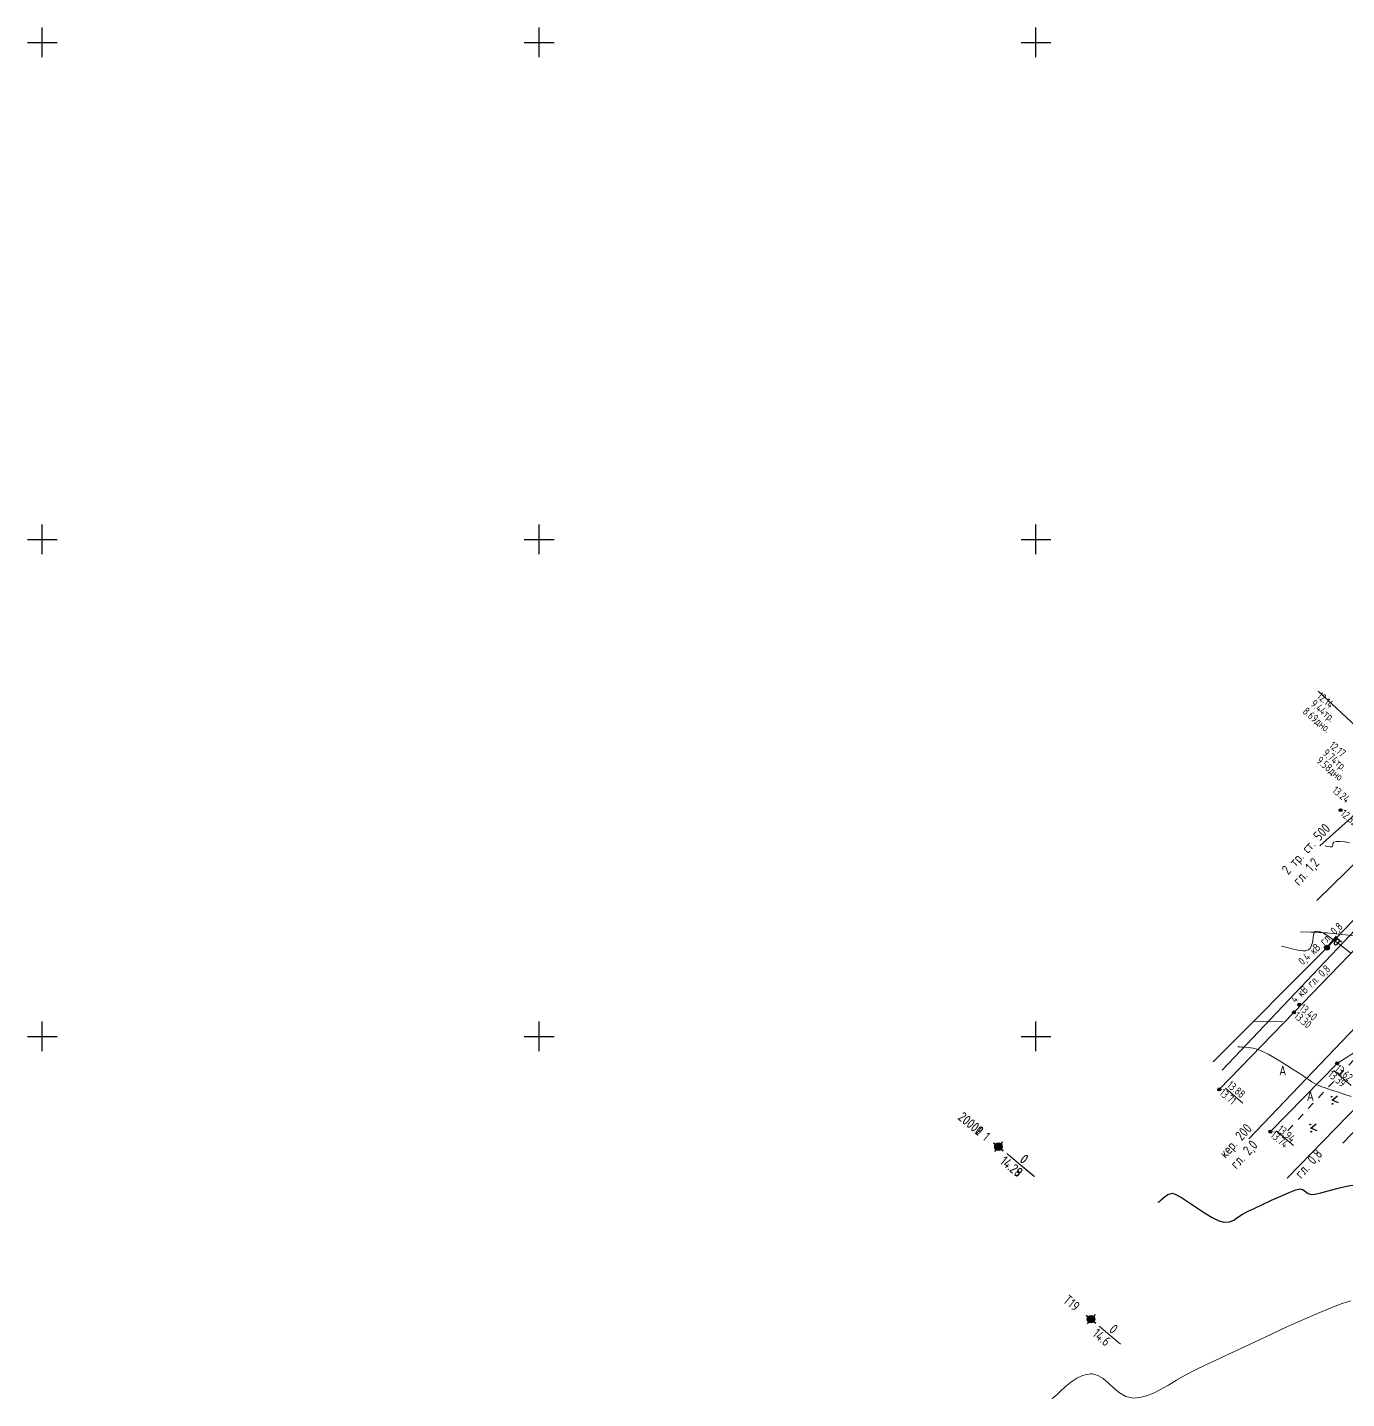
# Model space of a CAD drawing. Header units: metres. Extents: x 2491 to 4492, y 1184 to 2058.
# Drawn here: x 2490.5 to 2623.3, y 1919.8 to 2057.8 of the extents above; entities that cross this region are included whole.
import ezdxf

# ---------------------------------------------------------------- set-up
doc = ezdxf.new("R2010")
doc.units = ezdxf.units.M
doc.linetypes.add('g5_01_5x1_5', pattern=[1.5, 0.75, -0.75])
for name, color, linetype, transparency in [('01_Геодезические пункты', 7, 'Continuous', 0.6), ('02_Сетка', 7, 'Continuous', 0.6), ('07_Объекты электропередачи', 7, 'Continuous', 0.6), ('10_Границы покрытий и угодий', 7, 'Continuous', 0.6), ('13_Растительность', 7, 'Continuous', 0.6), ('19_Горизонтали', 7, 'Continuous', 0.6), ('30_Канализация', 7, 'Continuous', 0.6), ('31_Водопровод', 7, 'Continuous', 0.6), ('32_Теплосеть', 7, 'Continuous', 0.6), ('35_Телефон', 7, 'Continuous', 0.6), ('37_Кабель низкого напряжения', 7, 'Continuous', 0.6), ('38_Кабели высокого напряжения', 7, 'Continuous', 0.6), ('61_Отметки высоты поверхности', 7, 'Continuous', 0.6)]:
    doc.layers.add(name, color=color, linetype=linetype, transparency=transparency)
doc.layers.add('Сети_Горизонтали.Вспомогательные', color=1, linetype='Continuous', lineweight=9)
doc.layers.add('Сети_Горизонтали.Основные', color=1, linetype='Continuous', lineweight=30)
doc.styles.add('LIKE11', font='GOST_0.TTF')
doc.styles.add('LIKE17', font='GOST_0.TTF')
doc.styles.add('LIKE32', font='GOST_0.TTF')
doc.styles.add('LIKE36', font='GOST_0.TTF')
doc.styles.add('Line_GUGK', font='GOST_0.TTF')
doc.linetypes.add('g5_119_1', pattern='A,4,-1,[31,GUGK_2005.shx,S=0.1,R=0,X=0,Y=0],0.35,[31,GUGK_2005.shx,S=0.08,R=0,X=0,Y=0],3.3,[31,GUGK_2005.shx,S=0.08,R=180,X=0,Y=0],0.35,[31,GUGK_2005.shx,S=0.1,R=180,X=0,Y=0],-1', length=10)
doc.linetypes.add('g5_119_3', pattern='A,4,-1,[31,GUGK_2005.shx,S=0.1,R=0,X=0,Y=0],4,[31,GUGK_2005.shx,S=0.1,R=180,X=0,Y=0],-1', length=10)
doc.linetypes.add('g5_122_kl', pattern='A,1,-1,1.5,-0.4,["Кл",Line_GUGK,S=1,R=0,X=0,Y=-0.5],-2.4,1.5,-1,4,-1,4,-1,3', length=21.8)
doc.linetypes.add('g5_122_t', pattern='A,1,-1,1.5,-0.4,["Т",Line_GUGK,S=1,R=0,X=0,Y=-0.5],-1.5,1.5,-1,4,-1,4,-1,3', length=20.9)
doc.linetypes.add('g5_122_v', pattern='A,1,-1,1.5,-0.4,["В",Line_GUGK,S=1,R=0,X=0,Y=-0.5],-1.5,1.5,-1,4,-1,4,-1,3', length=20.9)
doc.linetypes.add('g5_133_t', pattern='A,2,[27,GUGK_2005.shx,S=0.4,R=0,X=0,Y=0],2,-1,2,[27,GUGK_2005.shx,S=0.4,R=0,X=0,Y=0],2,-1,2,[27,GUGK_2005.shx,S=0.4,R=0,X=0,Y=0],2,-0.1,["V",Line_GUGK,S=1,R=0,X=0,Y=-0.5],-1', length=15.1)

# ---------------------------------------------------------------- blocks, each defined once
blk = doc.blocks.new('g5_416')
at = {"color": 0}
blk.add_lwpolyline([(0.36, 0.6), (0, 0), (-0.36, 0.6)], dxfattribs=at)
for centre in [(-0.36, 0), (0.36, 0)]:
    blk.add_circle(centre, 0.0375, dxfattribs=at)
blk = doc.blocks.new('g5_005_1')
h = blk.add_hatch(color=255)
edge = h.paths.add_edge_path()
edge.add_arc((0, 0), 0.338, 0, 360)
edge = h.paths.add_edge_path(flags=16)
edge.add_arc((0, 0), 0.1, 0, 360)
at = {"color": 0}
for p, q in [((-0.625, 0), (-0.375, 0)), ((0, 0.625), (0, 0.375)), ((0.375, 0), (0.625, 0)), ((0, -0.375), (0, -0.625))]:
    blk.add_line(p, q, dxfattribs=at)
for radius in [0.375, 0.0625]:
    blk.add_circle((0, 0), radius, dxfattribs=at)
blk = doc.blocks.new('g5_330')
blk.add_hatch(color=0).paths.add_polyline_path([(0.15, 0, 1), (-0.15, 0, 1)])
at = {"color": 0}
blk.add_circle((0, 0), 0.15, dxfattribs=at)
blk = doc.blocks.new('g5_110_1c')
h = blk.add_hatch(color=255)
edge = h.paths.add_edge_path()
edge.add_arc((0, 0), 0.212, 0, 360)
edge = h.paths.add_edge_path(flags=16)
edge.add_arc((0, 0), 0.0975, 0, 360)
h = blk.add_hatch(color=0)
edge = h.paths.add_edge_path()
edge.add_arc((0, 0), 0.06, 0, 360)
at = {"color": 0}
for p, q in [((0, 0.25), (0, 1.5)), ((0, 1.38), (0.75, 1.38))]:
    blk.add_line(p, q, dxfattribs=at)
blk.add_lwpolyline([(0.2, 1.38), (0.2, 0.93, 1.040016), (0.55, 0.93), (0.55, 1.38)], format="xyb", dxfattribs=at)
for radius in [0.25, 0.06]:
    blk.add_circle((0, 0), radius, dxfattribs=at)
blk = doc.blocks.new('g5_012')
at = {"color": 92}
for points in [[(0, -1.5), (0, 1.5)], [(-1.5, 0), (1.5, 0)]]:
    blk.add_lwpolyline(points, dxfattribs=at)

msp = doc.modelspace()

# ---------------------------------------------------------------- linework, layer by layer
at = {"layer": '01_Геодезические пункты', "color": 7, "lineweight": 20, "flags": 128}
for points in [[(2591.86, 1942.16), (2589.09, 1944.47)], [(2591.86, 1942.16), (2589.09, 1944.47)], [(2591.87, 1942.17), (2589.1, 1944.47)], [(2591.87, 1942.17), (2589.1, 1944.47)], [(2600.55, 1925.31), (2598.4, 1927.11)]]:
    msp.add_lwpolyline(points, dxfattribs=at)
at = {"layer": '10_Границы покрытий и угодий', "color": 7, "linetype": 'Continuous', "lineweight": 20, "flags": 128}
for points in [[(2633.71, 1987.83), (2635.75, 1985.6), (2637, 1982.63), (2636.71, 1979.06), (2635.6, 1976.85), (2627.17, 1968.18), (2617.99, 1958.67), (2610.48, 1950.92)], [(2615.63, 1946.68), (2622.34, 1953.55), (2624.87, 1955.16), (2629.04, 1955.5), (2633.09, 1954.25), (2641.38, 1947.3), (2652.3, 1938.13), (2655.45, 1935.41), (2656.77, 1932.7), (2656.06, 1927.77), (2655.08, 1925.44)]]:
    msp.add_lwpolyline(points, dxfattribs=at)
at = {"layer": '10_Границы покрытий и угодий', "color": 7, "linetype": 'g5_01_5x1_5', "lineweight": 20, "flags": 128}
msp.add_lwpolyline([(2625.06, 1955.02), (2617.13, 1946.53)], dxfattribs=at)
at = {"layer": '19_Горизонтали', "color": 32, "linetype": 'Continuous', "lineweight": 20, "elevation": 13, "flags": 128}
msp.add_lwpolyline([(2625.13, 1966.29), (2621.86, 1966.62, 0.021165), (2619.7, 1966.76), (2618.62, 1966.78)], format="xyb", dxfattribs=at)
at = {"layer": '19_Горизонтали', "color": 32, "linetype": 'Continuous', "lineweight": 20, "elevation": 13.5, "flags": 128}
msp.add_lwpolyline([(2616.88, 1957.76), (2613.9, 1957.81)], dxfattribs=at)
at = {"layer": '30_Канализация', "color": 42, "linetype": 'g5_122_kl', "lineweight": 30, "flags": 128}
msp.add_lwpolyline([(2613.44, 1945.96), (2646.69, 1980.72)], dxfattribs=at)
at = {"layer": '31_Водопровод', "color": 94, "linetype": 'g5_122_v', "lineweight": 30, "flags": 128}
for points in [[(2620.28, 1969.94), (2647.12, 1996.15), (2659.89, 2009.11)], [(2622.9, 1945.53), (2666.71, 1990.93)]]:
    msp.add_lwpolyline(points, dxfattribs=at)
at = {"layer": '32_Теплосеть', "color": 5, "linetype": 'g5_122_t', "lineweight": 30, "flags": 128}
for points in [[(2620.59, 1975.42), (2626.65, 1980.83), (2651.73, 2005.43)], [(2620.44, 1990.98), (2628.94, 1983.07)]]:
    msp.add_lwpolyline(points, dxfattribs=at)
at = {"layer": '35_Телефон', "color": 6, "linetype": 'g5_133_t', "lineweight": 20, "flags": 128}
msp.add_lwpolyline([(2646.75, 1992.49), (2656.05, 1981.81), (2617.32, 1942.01)], dxfattribs=at)
at = {"layer": '37_Кабель низкого напряжения', "color": 1, "linetype": 'g5_119_3', "lineweight": 20, "flags": 128}
msp.add_lwpolyline([(2609.87, 1953.7), (2621.32, 1965.19), (2645.38, 1990.23), (2665.23, 2009.86), (2666.9, 2011.35)], dxfattribs=at)
at = {"layer": '38_Кабели высокого напряжения', "color": 1, "linetype": 'g5_119_1', "lineweight": 20, "flags": 128}
msp.add_lwpolyline([(2610.76, 1952.88), (2640.69, 1984.42), (2667.1, 2010.6)], dxfattribs=at)
at = {"layer": '61_Отметки высоты поверхности', "color": 7, "linetype": 'Continuous', "lineweight": 5, "flags": 128}
for points in [[(2621.99, 1952.82), (2623.74, 1951.33)], [(2611.1, 1951.04), (2612.85, 1949.54)], [(2616.19, 1946.77), (2617.93, 1945.28)]]:
    msp.add_lwpolyline(points, dxfattribs=at)
at = {"layer": 'Сети_Горизонтали.Вспомогательные', "color": 42, "linetype": 'Continuous', "lineweight": 9, "flags": 128}
for points, elevation in [([(2621.13, 1975.44), (2621.16, 1975.43), (2621.24, 1975.41), (2621.4, 1975.37), (2621.62, 1975.32), (2621.83, 1975.34), (2621.91, 1975.48), (2621.92, 1975.67), (2622, 1975.81), (2622.23, 1975.87), (2622.64, 1975.88), (2623.12, 1975.84), (2623.57, 1975.74)], 12.5), ([(2616.74, 1965.33), (2616.82, 1965.32), (2616.99, 1965.28), (2617.31, 1965.2), (2617.78, 1965.07), (2618.42, 1964.92), (2618.89, 1964.86), (2619.19, 1964.88), (2619.36, 1964.92), (2619.44, 1964.96), (2619.5, 1965.01), (2619.61, 1965.12), (2619.74, 1965.35), (2619.85, 1965.71), (2619.92, 1966.17), (2619.97, 1966.49), (2620.01, 1966.67), (2620.05, 1966.75), (2620.08, 1966.77), (2620.12, 1966.8), (2620.2, 1966.83), (2620.33, 1966.85), (2620.52, 1966.82), (2620.78, 1966.74), (2621.01, 1966.61), (2621.4, 1966.37), (2621.9, 1966.02), (2622.47, 1965.6), (2623.08, 1965.14), (2623.68, 1964.66)], 13), ([(2612.35, 1955.22), (2612.41, 1955.22), (2612.53, 1955.2), (2612.72, 1955.19), (2613.02, 1955.18), (2613.43, 1955.15), (2613.89, 1955.08), (2614.38, 1954.94), (2614.82, 1954.75), (2615.39, 1954.46), (2616.02, 1954.09), (2616.69, 1953.69), (2617.33, 1953.3), (2617.9, 1952.94), (2618.35, 1952.66), (2618.79, 1952.38), (2619.14, 1952.13), (2619.45, 1951.91), (2619.8, 1951.68), (2620.27, 1951.43), (2620.73, 1951.23), (2621.23, 1951.04), (2621.77, 1950.86), (2622.36, 1950.67), (2623.01, 1950.46), (2623.74, 1950.2)], 13.5), ([(2593.64, 1919.83), (2593.72, 1919.88), (2593.87, 1919.99), (2594.12, 1920.21), (2594.48, 1920.55), (2594.98, 1921.02), (2595.53, 1921.48), (2596.14, 1921.89), (2596.66, 1922.13), (2597.08, 1922.25), (2597.37, 1922.29), (2597.52, 1922.3), (2597.67, 1922.3), (2597.95, 1922.26), (2598.33, 1922.13), (2598.8, 1921.85), (2599.33, 1921.39), (2599.86, 1920.88), (2600.42, 1920.4), (2601.06, 1920.03), (2601.82, 1919.87), (2602.47, 1919.92), (2603.14, 1920.09), (2603.84, 1920.38), (2604.57, 1920.75), (2605.35, 1921.19), (2606.17, 1921.67), (2607.06, 1922.18), (2608.02, 1922.7), (2609.05, 1923.19), (2610, 1923.62), (2611.19, 1924.18), (2612.57, 1924.83), (2614.09, 1925.54), (2615.68, 1926.28), (2617.29, 1927.03), (2618.87, 1927.74), (2620.35, 1928.39), (2621.69, 1928.95), (2622.83, 1929.39), (2623.71, 1929.67)], 14.5)]:
    msp.add_lwpolyline(points, dxfattribs=dict(at, elevation=elevation))
at = {"layer": 'Сети_Горизонтали.Основные', "color": 40, "linetype": 'Continuous', "lineweight": 30, "elevation": 14, "flags": 128}
msp.add_lwpolyline([(2604.34, 1939.58), (2604.39, 1939.61), (2604.49, 1939.7), (2604.67, 1939.86), (2604.93, 1940.1), (2605.31, 1940.36), (2605.76, 1940.48), (2606.12, 1940.36), (2606.68, 1940.04), (2607.39, 1939.57), (2608.18, 1939.04), (2608.99, 1938.51), (2609.76, 1938.03), (2610.42, 1937.69), (2610.93, 1937.56), (2611.49, 1937.61), (2611.94, 1937.79), (2612.36, 1938.06), (2612.82, 1938.38), (2613.39, 1938.69), (2614, 1938.96), (2614.81, 1939.34), (2615.72, 1939.77), (2616.66, 1940.2), (2617.51, 1940.57), (2618.18, 1940.83), (2618.57, 1940.92), (2618.91, 1940.84), (2619.16, 1940.66), (2619.42, 1940.47), (2619.76, 1940.35), (2620.11, 1940.39), (2620.68, 1940.53), (2621.42, 1940.74), (2622.3, 1940.97), (2623.29, 1941.19), (2624.33, 1941.35)], dxfattribs=at)

# ---------------------------------------------------------------- block references
at = {"layer": '01_Геодезические пункты', "color": 7, "linetype": 'Continuous', "lineweight": 20}
for p, rotation in [((2588.25, 1945.17, 14.29), 320.2248951599636), ((2588.25, 1945.16, 14.29), 320.2248951599636), ((2588.26, 1945.17, 14.29), 320.2248951599636), ((2588.26, 1945.17, 14.28), 320.2248951599636), ((2597.57, 1927.81, 14.6), 320.1837874390728)]:
    msp.add_blockref('g5_005_1', p, dxfattribs=dict(at, rotation=rotation))
at = {"layer": '02_Сетка', "color": 92, "linetype": 'Continuous', "lineweight": 15, "ltscale": 0.5}
for p in [(2492.03, 2056.26), (2542.03, 2056.26), (2592.03, 2056.26), (2492.03, 2006.26), (2542.03, 2006.26), (2592.03, 2006.26), (2492.03, 1956.26), (2542.03, 1956.26), (2592.03, 1956.26)]:
    msp.add_blockref('g5_012', p, dxfattribs=at)
at = {"layer": '07_Объекты электропередачи', "color": 7, "linetype": 'Continuous', "lineweight": 20, "rotation": 320.2248951599636}
msp.add_blockref('g5_110_1c', (2621.32, 1965.19), dxfattribs=at)
at = {"layer": '13_Растительность', "color": 92, "linetype": 'Continuous', "lineweight": 20, "ltscale": 0.5, "rotation": 277.5631784342272}
for p in [(2621.83, 1949.84), (2619.68, 1947.03)]:
    msp.add_blockref('g5_416', p, dxfattribs=at)
at = {"layer": '61_Отметки высоты поверхности', "color": 7, "linetype": 'Continuous', "lineweight": 20, "rotation": 320.1837874390728}
for p in [(2622.68, 1979.02, 12.32), (2617.99, 1958.67, 13.3), (2618.52, 1959.45, 13.4), (2622.34, 1953.55, 13.39), (2610.48, 1950.92, 13.71), (2615.63, 1946.68, 13.74)]:
    msp.add_blockref('g5_330', p, dxfattribs=at)

# ---------------------------------------------------------------- texts
at = {"color": 7, "linetype": 'Continuous', "lineweight": 15, "ltscale": 0.5, "style": 'LIKE11'}
for s, p in [('12.14', (2620.24, 1990.36)), ('8.69дно.', (2618.79, 1988.83)), ('9.44тр.', (2619.6, 1989.59)), ('9.74тр.', (2620.82, 1984.64)), ('12.17', (2621.46, 1985.4)), ('9.58дно', (2620.18, 1983.87))]:
    msp.add_text(s, height=0.8, rotation=320.1838, dxfattribs=at).set_placement(p)
at = {"layer": '01_Геодезические пункты', "color": 7, "linetype": 'Continuous', "lineweight": 20, "ltscale": 0.5, "style": 'LIKE36'}
for s, rotation, p in [('20000', 320.2249, (2584.09, 1947.98)), ('20001', 320.2249, (2584.09, 1947.98)), ('20002', 320.2249, (2584.1, 1947.98)), ('1', 320.2249, (2586.57, 1945.93)), ('14.29', 320.2249, (2588.32, 1943.55)), ('14.29', 320.2249, (2588.32, 1943.55)), ('14.29', 320.2249, (2588.33, 1943.55)), ('14.28', 320.2249, (2588.34, 1943.55)), ('0', 320.2249, (2590.3, 1943.72)), ('0', 320.2249, (2590.31, 1943.72)), ('0', 320.2249, (2590.31, 1943.72)), ('0', 320.2249, (2590.32, 1943.72)), ('T19', 320.1838, (2594.66, 1929.58)), ('0', 320.1838, (2599.31, 1926.61)), ('14.6', 320.1838, (2597.63, 1926.19))]:
    msp.add_text(s, height=1, rotation=rotation, dxfattribs=at).set_placement(p)
at = {"layer": '10_Границы покрытий и угодий', "color": 7, "linetype": 'Continuous', "lineweight": 15, "style": 'LIKE11'}
for p in [(2616.5, 1952.33), (2619.28, 1949.77)]:
    msp.add_text('А', height=1, dxfattribs=at).set_placement(p)
at = {"layer": '30_Канализация', "color": 42, "linetype": 'Continuous', "lineweight": 15, "style": 'LIKE32'}
for s, p in [('кер. 200', (2611.11, 1943.93)), ('гл. 2,0', (2612.21, 1942.84))]:
    msp.add_text(s, height=1, rotation=47.466, dxfattribs=at).set_placement(p)
at = {"layer": '32_Теплосеть', "color": 5, "linetype": 'Continuous', "lineweight": 15, "style": 'LIKE32'}
for s, p in [('2 тр. ст. 500', (2617.4, 1972.46)), ('гл. 1,2', (2618.49, 1971.36))]:
    msp.add_text(s, height=1, rotation=46.9063, dxfattribs=at).set_placement(p)
at = {"layer": '35_Телефон', "color": 6, "linetype": 'Continuous', "lineweight": 15, "style": 'LIKE32'}
msp.add_text('гл. 0,8', height=1, rotation=48.209, dxfattribs=at).set_placement((2618.72, 1941.89))
at = {"layer": '37_Кабель низкого напряжения', "color": 1, "linetype": 'Continuous', "lineweight": 15, "style": 'LIKE32'}
msp.add_text('0,4 кВ гл. 0,8', height=0.8, rotation=43.0519, dxfattribs=at).set_placement((2618.88, 1963.38))
at = {"layer": '38_Кабели высокого напряжения', "color": 1, "linetype": 'Continuous', "lineweight": 15, "style": 'LIKE32'}
msp.add_text('4 кВ гл. 0,8', height=0.8, rotation=43.0519, dxfattribs=at).set_placement((2618.11, 1959.57))
at = {"layer": '61_Отметки высоты поверхности', "color": 7, "linetype": 'Continuous', "lineweight": 15, "ltscale": 0.5, "style": 'LIKE17'}
for s, p in [('13.24', (2621.77, 1980.89)), ('12.32', (2622.61, 1978.55)), ('13.40', (2618.46, 1958.98)), ('13.30', (2617.92, 1958.2)), ('13.62', (2622.05, 1952.88)), ('13.39', (2621.35, 1952.31)), ('13.71', (2610.42, 1950.45)), ('13.88', (2611.18, 1951.23)), ('13.74', (2615.56, 1946.21)), ('13.94', (2616.25, 1946.78))]:
    msp.add_text(s, height=0.8, rotation=320.1838, dxfattribs=at).set_placement(p)

doc.saveas('drawing.dxf')
